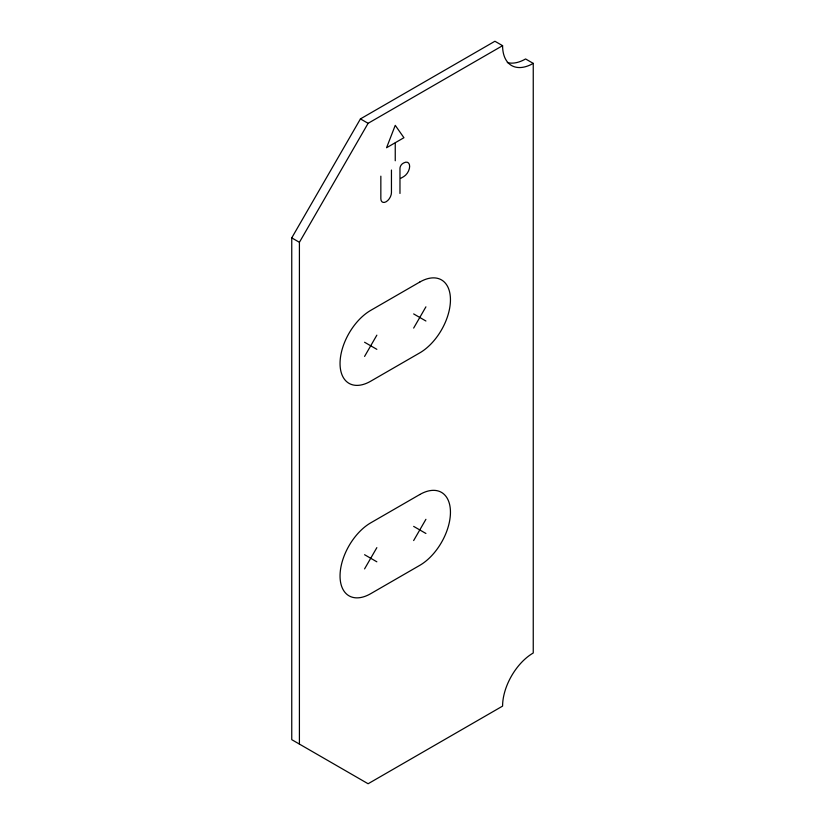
<?xml version="1.0" encoding="UTF-8"?>
<svg xmlns="http://www.w3.org/2000/svg" width="825" height="825" viewBox="0 0 825 825"><rect width="100%" height="100%" fill="white"/><g stroke="black" fill="none" stroke-linecap="round" stroke-linejoin="round"><path stroke-width="1.24" d="M291.751 237.878L360.442 118.893L494.918 41.25L502.59 45.674A43.374 25.039 -60 0 0 533.249 63.381L533.249 652.988A43.374 25.039 -60 0 0 502.59 706.107L368.105 783.75L291.751 739.664L291.751 237.878L299.413 242.303L299.413 744.088M299.413 242.303L368.105 123.317L502.59 45.674M364.578 356.421L376.85 335.167M413.655 328.082L425.917 306.838M364.578 568.889L376.85 547.645M413.655 540.561L425.917 519.307M394.639 143.076L386.564 147.737L395.247 125.348L403.93 137.713L395.247 142.725L395.247 160.762M400.589 178.417L403.745 176.591A8.363 4.826 -60 0 0 409.654 166.351A8.363 4.826 -60 0 0 403.745 162.938L402.847 163.463A4.063 2.351 -60 0 0 399.97 168.444L399.97 193.452M533.249 63.381L525.587 58.957A43.374 25.039 -60 0 1 507.303 62.535M360.442 118.893L368.105 123.317M413.655 313.923L425.917 321.007M364.578 342.251L376.85 349.336M413.655 526.391L425.917 533.476M364.578 554.72L376.85 561.804M391.452 170.043L391.452 192.555A7.497 4.331 -60 0 1 386.141 201.743A7.497 4.331 -60 0 1 380.841 198.681L380.841 176.168M419.781 282.047L370.714 310.375A43.374 25.039 -60 0 0 340.044 363.495A43.374 25.039 -60 0 0 370.714 381.202L419.781 352.873A43.374 25.039 -60 0 0 450.45 299.753A43.374 25.039 -60 0 0 419.781 282.047M419.781 494.526L370.714 522.854A43.374 25.039 -60 0 0 340.044 575.974A43.374 25.039 -60 0 0 370.714 593.68L419.781 565.352A43.374 25.039 -60 0 0 450.45 512.232A43.374 25.039 -60 0 0 419.781 494.526"/></g></svg>
